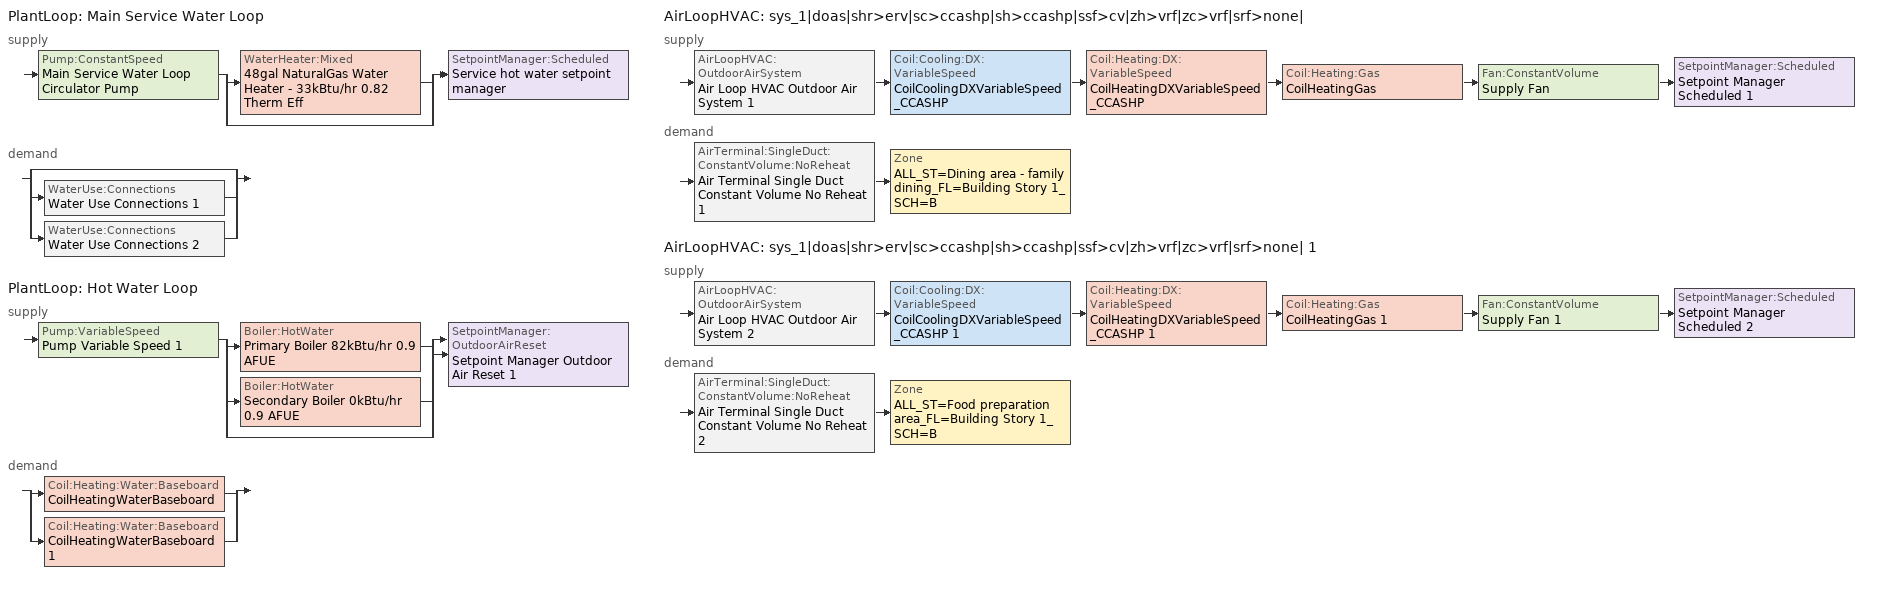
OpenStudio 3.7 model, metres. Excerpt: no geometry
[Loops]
PlantLoop 'Main Service Water Loop'
 supply: Pump:ConstantSpeed 'Main Service Water Loop Circulator Pump' > split
  | WaterHeater:Mixed '48gal NaturalGas Water Heater - 33kBtu/hr 0.82 Therm Eff'
  | bypass
  join > SetpointManager:Scheduled 'Service hot water setpoint manager'
 demand: split
  | bypass
  | WaterUse:Connections 'Water Use Connections 1'
  | WaterUse:Connections 'Water Use Connections 2'
PlantLoop 'Hot Water Loop'
 supply: Pump:VariableSpeed 'Pump Variable Speed 1' > split
  | Boiler:HotWater 'Primary Boiler 82kBtu/hr 0.9 AFUE'
  | Boiler:HotWater 'Secondary Boiler 0kBtu/hr 0.9 AFUE'
  | bypass
  join > SetpointManager:OutdoorAirReset 'Setpoint Manager Outdoor Air Reset 1'
 demand: split
  | Coil:Heating:Water:Baseboard 'CoilHeatingWaterBaseboard'
  | Coil:Heating:Water:Baseboard 'CoilHeatingWaterBaseboard 1'
AirLoopHVAC 'sys_1|doas|shr>erv|sc>ccashp|sh>ccashp|ssf>cv|zh>vrf|zc>vrf|srf>none|'
 supply: AirLoopHVAC:OutdoorAirSystem 'Air Loop HVAC Outdoor Air System 1' > Coil:Cooling:DX:VariableSpeed 'CoilCoolingDXVariableSpeed_CCASHP' > Coil:Heating:DX:VariableSpeed 'CoilHeatingDXVariableSpeed_CCASHP' > Coil:Heating:Gas 'CoilHeatingGas' > Fan:ConstantVolume 'Supply Fan' > SetpointManager:Scheduled 'Setpoint Manager Scheduled 1'
 demand: AirTerminal:SingleDuct:ConstantVolume:NoReheat 'Air Terminal Single Duct Constant Volume No Reheat 1' > Zone 'ALL_ST=Dining area - family dining_FL=Building Story 1_SCH=B'
AirLoopHVAC 'sys_1|doas|shr>erv|sc>ccashp|sh>ccashp|ssf>cv|zh>vrf|zc>vrf|srf>none| 1'
 supply: AirLoopHVAC:OutdoorAirSystem 'Air Loop HVAC Outdoor Air System 2' > Coil:Cooling:DX:VariableSpeed 'CoilCoolingDXVariableSpeed_CCASHP 1' > Coil:Heating:DX:VariableSpeed 'CoilHeatingDXVariableSpeed_CCASHP 1' > Coil:Heating:Gas 'CoilHeatingGas 1' > Fan:ConstantVolume 'Supply Fan 1' > SetpointManager:Scheduled 'Setpoint Manager Scheduled 2'
 demand: AirTerminal:SingleDuct:ConstantVolume:NoReheat 'Air Terminal Single Duct Constant Volume No Reheat 2' > Zone 'ALL_ST=Food preparation area_FL=Building Story 1_SCH=B'
[Sizing:Zone] Zone Cooling Design Supply Air Temperature Input Method=TemperatureDifference; Zone Cooling Design Supply Air Temperature {C}=13; Zone Cooling Design Supply Air Temperature Difference {deltaC}=11; Zone Heating Design Supply Air Temperature Input Method=TemperatureDifference; Zone Heating Design Supply Air Temperature {C}=43; Zone Heating Design Supply Air Temperature Difference {deltaC}=21; Zone Cooling Design Supply Air Humidity Ratio {kg-H2O/kg-air}=0.0085; Zone Heating Design Supply Air Humidity Ratio {kg-H2O/kg-air}=0.008; Zone Heating Sizing Factor=1.3; Zone Cooling Sizing Factor=1.1; Cooling Design Air Flow Method=DesignDay; Heating Design Air Flow Method=DesignDay; Account for Dedicated Outdoor Air System=No; Dedicated Outdoor Air System Control Strategy=NeutralSupplyAir; Dedicated Outdoor Air Low Setpoint Temperature for Design {C}=autosize; Dedicated Outdoor Air High Setpoint Temperature for Design {C}=autosize; Zone Load Sizing Method=Sensible Load Only No Latent Load; Zone Latent Cooling Design Supply Air Humidity Ratio Input Method=HumidityRatioDifference; Zone Cooling Design Supply Air Humidity Ratio Difference {kgWater/kgDryAir}=0.005; Zone Latent Heating Design Supply Air Humidity Ratio Input Method=HumidityRatioDifference; Zone Humidification Design Supply Air Humidity Ratio Difference {kgWater/kgDryAir}=0.005
ALL_ST=Dining area - family dining_FL=Building Story 1_SCH=B; ALL_ST=Food preparation area_FL=Building Story 1_SCH=B
[Zone equipment]
ALL_ST=Dining area - family dining_FL=Building Story 1_SCH=B: Air Terminal Single Duct Constant Volume No Reheat 1, ZoneHVACTerminalUnitVariableRefrigerantFlow, ZoneHVACBaseboardConvectiveWater
ALL_ST=Food preparation area_FL=Building Story 1_SCH=B: Air Terminal Single Duct Constant Volume No Reheat 2, ZoneHVACTerminalUnitVariableRefrigerantFlow 1, ZoneHVACBaseboardConvectiveWater 1
[PlantLoop] Glycol Concentration=0; Plant Loop Volume {m3}=Autocalculate; Load Distribution Scheme=Optimal
Name | Maximum Loop Temperature {C} | Minimum Loop Temperature {C} | Fluid Type
Main Service Water Loop | 60 | 10
Hot Water Loop |  |  | Water
[Sizing:Plant] Loop Type=Heating; Sizing Option=NonCoincident; Zone Timesteps in Averaging Window=1; Coincident Sizing Factor Mode=None
Name | Design Loop Exit Temperature {C} | Loop Design Temperature Difference {deltaC}
Main Service Water Loop | 60 | 5
Hot Water Loop | 82 | 16
[SetpointManager:Scheduled] Control Variable=Temperature
Name | Schedule | Setpoint Node or NodeList
Service hot water setpoint manager | Service Water Loop Temp - 140F | Main Service Water Loop Supply Outlet Node
Setpoint Manager Scheduled 1 | Schedule Ruleset 9 | sys_1|doas|shr>erv|sc>ccashp|sh>ccashp|ssf>cv|zh>vrf|zc>vrf|srf>none| Supply Outlet Node
Setpoint Manager Scheduled 2 | Schedule Ruleset 10 | sys_1|doas|shr>erv|sc>ccashp|sh>ccashp|ssf>cv|zh>vrf|zc>vrf|srf>none| 1 Supply Outlet Node
[Pump:ConstantSpeed]
Main Service Water Loop Circulator Pump: Rated Flow Rate {m3/s}=autosize; Rated Pump Head {Pa}=287937; Rated Power Consumption {W}=autosize; Motor Efficiency=0.7; Fraction of Motor Inefficiencies to Fluid Stream=0; Pump Control Type=Intermittent; Design Power Sizing Method=PowerPerFlowPerPressure; Design Electric Power per Unit Flow Rate {W/(m3/s)}=348701.1; Design Shaft Power per Unit Flow Rate per Unit Head {W-s/m3-Pa}=1.28205
[WaterHeater:Mixed]
48gal NaturalGas Water Heater - 33kBtu/hr 0.82 Therm Eff: Tank Volume {m3}=0.18232; Setpoint Temperature Schedule=Service Water Loop Temp - 140F; Deadband Temperature Difference {deltaC}=2; Maximum Temperature Limit {C}=60; Heater Control Type=Cycle; Heater Maximum Capacity {W}=9526.21; Heater Fuel Type=NaturalGas; Heater Thermal Efficiency=0.82; Part Load Factor Curve=SWH-EFFFPLR-NECB2011; Off Cycle Parasitic Fuel Consumption Rate {W}=31.1488; Off Cycle Parasitic Fuel Type=NaturalGas; Off Cycle Parasitic Heat Fraction to Tank=0.8; On Cycle Parasitic Fuel Consumption Rate {W}=31.1488; On Cycle Parasitic Fuel Type=NaturalGas; On Cycle Parasitic Heat Fraction to Tank=0; Ambient Temperature Indicator=Schedule; Ambient Temperature Schedule=Water Heater Ambient Temp Schedule 70.0F; Off Cycle Loss Coefficient to Ambient Temperature {W/K}=4.97773; On Cycle Loss Coefficient to Ambient Temperature {W/K}=4.97773; Use Side Effectiveness=1; Source Side Effectiveness=1; Use Side Design Flow Rate {m3/s}=autosize; Source Side Design Flow Rate {m3/s}=autosize; Indirect Water Heating Recovery Time {hr}=1.5; Source Side Flow Control Mode=IndirectHeatPrimarySetpoint
[WaterHeater:Sizing]
48gal NaturalGas Water Heater - 33kBtu/hr 0.82 Therm Eff: Design Mode=PeakDraw; Time Storage Can Meet Peak Draw {hr}=0.538503; Time for Tank Recovery {hr}=0; Nominal Tank Volume for Autosizing Plant Connections {m3}=1
[WaterUse:Connections] Drain Water Heat Exchanger Type=None; Drain Water Heat Exchanger Destination=Plant
Name | Water Use Equipment Name 1
Water Use Connections 1 | Dining Service Water Use 0.38gal/min
Water Use Connections 2 | Kitchen Service Water Use 0.07gal/min
[WaterUse:Equipment:Definition]
Name | Peak Flow Rate {m3/s} | Target Temperature Schedule | Sensible Fraction Schedule | Latent Fraction Schedule
Dining Service Water Use Def 0.38gal/min | 2.36933e-05 | Schedule Ruleset 5 | Schedule Ruleset 3 | Schedule Ruleset 4
Kitchen Service Water Use Def 0.07gal/min | 4.44248e-06 | Schedule Ruleset 8 | Schedule Ruleset 6 | Schedule Ruleset 7
[WaterUse:Equipment] Flow Rate Fraction Schedule=NECB-B-Service Water Heating
Name | Water Use Equipment Definition | Space
Dining Service Water Use 0.38gal/min | Dining Service Water Use Def 0.38gal/min | Dining
Kitchen Service Water Use 0.07gal/min | Kitchen Service Water Use Def 0.07gal/min | Kitchen
[Pump:VariableSpeed]
Pump Variable Speed 1: Rated Pump Head {Pa}=200710; Motor Efficiency=0.855; Pump Control Type=Intermittent; Skin Loss Radiative Fraction=0.5; Design Power Sizing Method=PowerPerFlowPerPressure; Design Electric Power per Unit Flow Rate {W/(m3/s)}=348701.1; Design Shaft Power per Unit Flow Rate per Unit Head {W-s/m3-Pa}=1.28205; Design Minimum Flow Rate Fraction=0
[Boiler:HotWater] Fuel Type=NaturalGas; Nominal Thermal Efficiency=0.9; Normalized Boiler Efficiency Curve=BOILER-EFFFPLR-NECB2011; Water Outlet Upper Temperature Limit {C}=99; Boiler Flow Mode=ConstantFlow; On Cycle Parasitic Electric Load {W}=0; Off Cycle Parasitic Fuel Load {W}=0; Sizing Factor=1
Name | Nominal Capacity {W}
Primary Boiler 82kBtu/hr 0.9 AFUE | 24048.6
Secondary Boiler 0kBtu/hr 0.9 AFUE | 0.001
[SetpointManager:OutdoorAirReset]
Setpoint Manager Outdoor Air Reset 1: Control Variable=Temperature; Setpoint at Outdoor Low Temperature {C}=82; Outdoor Low Temperature {C}=-16; Setpoint at Outdoor High Temperature {C}=60; Outdoor High Temperature {C}=0; Setpoint Node or NodeList=Hot Water Loop Supply Outlet Node
[AirLoopHVAC] Design Supply Air Flow Rate {m3/s}=autosize; Design Return Air Flow Fraction of Supply Air Flow=1
Name | Availability Schedule
sys_1|doas|shr>erv|sc>ccashp|sh>ccashp|ssf>cv|zh>vrf|zc>vrf|srf>none| | sys_1|doas|shr>none|sc>ccashp|sh>ccashp|ssf>cv|zh>vrf|zc>vrf|srf>none| Occ Sch
sys_1|doas|shr>erv|sc>ccashp|sh>ccashp|ssf>cv|zh>vrf|zc>vrf|srf>none| 1 | sys_1|doas|shr>none|sc>ccashp|sh>ccashp|ssf>cv|zh>vrf|zc>vrf|srf>none| 1 Occ Sch
[Sizing:System] Type of Load to Size On=VentilationRequirement; Central Heating Maximum System Air Flow Ratio=1; Preheat Design Temperature {C}=7; Preheat Design Humidity Ratio {kg-H2O/kg-Air}=0.008; Precool Design Temperature {C}=13; Precool Design Humidity Ratio {kg-H2O/kg-Air}=0.008; Central Cooling Design Supply Air Temperature {C}=13; Central Heating Design Supply Air Temperature {C}=22; Sizing Option=NonCoincident; 100% Outdoor Air in Cooling=Yes; 100% Outdoor Air in Heating=Yes; Central Cooling Design Supply Air Humidity Ratio {kg-H2O/kg-Air}=0.0085; Central Heating Design Supply Air Humidity Ratio {kg-H2O/kg-Air}=0.008; Cooling Design Air Flow Method=DesignDay; Cooling Design Air Flow Rate {m3/s}=0; Heating Design Air Flow Method=DesignDay; Heating Design Air Flow Rate {m3/s}=0; System Outdoor Air Method=ZoneSum; Zone Maximum Outdoor Air Fraction=1; Cooling Supply Air Flow Rate Per Floor Area {m3/s-m2}=0.00996765; Cooling Fraction of Autosized Cooling Supply Air Flow Rate=1; Cooling Supply Air Flow Rate Per Unit Cooling Capacity {m3/s-W}=3.94755e-05; Heating Supply Air Flow Rate Per Floor Area {m3/s-m2}=0.00996765; Heating Fraction of Autosized Heating Supply Air Flow Rate=1; Heating Fraction of Autosized Cooling Supply Air Flow Rate=1; Heating Supply Air Flow Rate Per Unit Heating Capacity {m3/s-W}=3.15882e-05; Cooling Design Capacity Method=CoolingDesignCapacity; Cooling Design Capacity {W}=autosize; Cooling Design Capacity Per Floor Area {W/m2}=234.7; Fraction of Autosized Cooling Design Capacity=1; Heating Design Capacity Method=HeatingDesignCapacity; Heating Design Capacity {W}=autosize; Heating Design Capacity Per Floor Area {W/m2}=157; Fraction of Autosized Heating Design Capacity=1; Central Cooling Capacity Control Method=OnOff; Occupant Diversity=autosize
sys_1|doas|shr>erv|sc>ccashp|sh>ccashp|ssf>cv|zh>vrf|zc>vrf|srf>none|; sys_1|doas|shr>erv|sc>ccashp|sh>ccashp|ssf>cv|zh>vrf|zc>vrf|srf>none| 1
[Fan:ConstantVolume] Availability Schedule=Always On Discrete; Fan Total Efficiency=0.39975; Pressure Rise {Pa}=640; Maximum Flow Rate {m3/s}=AutoSize; Motor Efficiency=0.615
Supply Fan; Supply Fan 1
[Coil:Heating:DX:VariableSpeed] Nominal Speed Level=1; Rated Air Flow Rate At Selected Nominal Speed Level {m3/s}=autosize; Energy Part Load Fraction Curve=Mitsubishi Hyper Heating VRF Outdoor Unit HPLFFPLR curve; Defrost Energy Input Ratio Function of Temperature Curve=Mitsubishi Hyper Heating VRF Outdoor Unit Defrost HEIRFT curve; Minimum Outdoor Dry-Bulb Temperature for Compressor Operation {C}=-25; Maximum Outdoor Dry-Bulb Temperature for Defrost Operation {C}=5; Crankcase Heater Capacity {W}=1e-06; Maximum Outdoor Dry-Bulb Temperature for Crankcase Heater Operation {C}=10; Defrost Strategy=ReverseCycle; Defrost Control=OnDemand; Defrost Time Period Fraction=0.166667; Resistive Defrost Heater Capacity {W}=autosize
Name | Rated Heating Capacity At Selected Nominal Speed Level {W}
CoilHeatingDXVariableSpeed_CCASHP | 35152.5
CoilHeatingDXVariableSpeed_CCASHP 1 | 5048.49
[Coil:Heating:Gas] Availability Schedule=Always On Discrete; Nominal Capacity {W}=AutoSize; On Cycle Parasitic Electric Load {W}=0; Part Load Fraction Correlation Curve=FURNACE-EFFPLR-NECB2011; Off Cycle Parasitic Gas Load {W}=0
Name | Gas Burner Efficiency
CoilHeatingGas | 0.81
CoilHeatingGas 1 | 0.95
[Coil:Cooling:DX:VariableSpeed] Nominal Speed Level=1; Rated Air Flow Rate At Selected Nominal Speed Level {m3/s}=autosize; Nominal Time for Condensate to Begin Leaving the Coil {s}=0; Initial Moisture Evaporation Rate Divided by Steady-State AC Latent Capacity=0; Maximum Cycling Rate {cycles/hr}=2.5; Latent Capacity Time Constant {s}=60; Fan Delay Time {s}=60; Energy Part Load Fraction Curve=Mitsubishi Hyper Heating VRF Outdoor Unit CPLFFPLR curve; Condenser Type=AirCooled; Evaporative Condenser Pump Rated Power Consumption {W}=0; Crankcase Heater Capacity {W}=1e-06; Maximum Outdoor Dry-Bulb Temperature for Crankcase Heater Operation {C}=10; Minimum Outdoor Dry-Bulb Temperature for Compressor Operation {C}=-25; Basin Heater Capacity {W/K}=0; Basin Heater Setpoint Temperature {C}=2
Name | Gross Rated Total Cooling Capacity At Selected Nominal Speed Level {W}
CoilCoolingDXVariableSpeed_CCASHP | 35152.5
CoilCoolingDXVariableSpeed_CCASHP 1 | 5048.49
[Controller:OutdoorAir] Minimum Outdoor Air Flow Rate {m3/s}=autosize; Maximum Outdoor Air Flow Rate {m3/s}=Autosize; Economizer Control Type=NoEconomizer; Economizer Control Action Type=ModulateFlow; Economizer Maximum Limit Dry-Bulb Temperature {C}=28; Economizer Maximum Limit Enthalpy {J/kg}=64000; Economizer Minimum Limit Dry-Bulb Temperature {C}=-100; Lockout Type=NoLockout; Minimum Limit Type=FixedMinimum; High Humidity Control=No; Heat Recovery Bypass Control Type=BypassWhenWithinEconomizerLimits; Economizer Operation Staging=InterlockedWithMechanicalCooling
Name | Minimum Outdoor Air Schedule | Controller Mechanical Ventilation
Controller Outdoor Air 1 | sys_1|doas|shr>none|sc>ccashp|sh>ccashp|ssf>cv|zh>vrf|zc>vrf|srf>none| Occ Sch | Controller Mechanical Ventilation 1
Controller Outdoor Air 2 | sys_1|doas|shr>none|sc>ccashp|sh>ccashp|ssf>cv|zh>vrf|zc>vrf|srf>none| 1 Occ Sch | Controller Mechanical Ventilation 2
[Controller:MechanicalVentilation] Availability Schedule=Always On Discrete
Controller Mechanical Ventilation 1; Controller Mechanical Ventilation 2
[AirLoopHVAC:OutdoorAirSystem]
Name | Controller
Air Loop HVAC Outdoor Air System 1 | Controller Outdoor Air 1
Air Loop HVAC Outdoor Air System 2 | Controller Outdoor Air 2
[AirTerminal:SingleDuct:ConstantVolume:NoReheat] Availability Schedule=Always On Discrete; Maximum Air Flow Rate {m3/s}=AutoSize
Air Terminal Single Duct Constant Volume No Reheat 1; Air Terminal Single Duct Constant Volume No Reheat 2
[Coil:Cooling:DX:VariableRefrigerantFlow] Availability Schedule=Always On Discrete; Rated Total Cooling Capacity {W}=autosize; Rated Sensible Heat Ratio=autosize; Rated Air Flow Rate {m3/s}=autosize
Name | Cooling Capacity Ratio Modifier Function of Temperature Curve | Cooling Capacity Modifier Curve Function of Flow Fraction
CoilCoolingDXVariableRefrigerantFlow | VRFTUCoolCapFT | VRFACCoolCapFFF
CoilCoolingDXVariableRefrigerantFlow 1 | VRFTUCoolCapFT 1 | VRFACCoolCapFFF 1
[Coil:Heating:DX:VariableRefrigerantFlow] Availability Schedule=Always On Discrete; Rated Total Heating Capacity {W}=autosize; Rated Air Flow Rate {m3/s}=autosize
Name | Heating Capacity Ratio Modifier Function of Temperature Curve | Heating Capacity Modifier Function of Flow Fraction Curve
CoilHeatingDXVariableRefrigerantFlow | Coil Heating DX Variable Refrigerant Flow 1 VRFTUHeatCAPFT | Coil Heating DX Variable Refrigerant Flow 1 VRFACCoolCapFFF
CoilHeatingDXVariableRefrigerantFlow 1 | Coil Heating DX Variable Refrigerant Flow 1 VRFTUHeatCAPFT 1 | Coil Heating DX Variable Refrigerant Flow 1 VRFACCoolCapFFF 1
[Fan:OnOff] Availability Schedule=Always On Discrete; Fan Total Efficiency=0.39975; Pressure Rise {Pa}=36.8769; Maximum Flow Rate {m3/s}=autosize; Motor Efficiency=0.615; Motor In Airstream Fraction=1
Name | Fan Power Ratio Function of Speed Ratio Curve | Fan Efficiency Ratio Function of Speed Ratio Curve
FanOnOff | Fan On Off Power Curve | Fan On Off Efficiency Curve
FanOnOff 1 | Fan On Off Power Curve 1 | Fan On Off Efficiency Curve 1
[ZoneHVAC:TerminalUnit:VariableRefrigerantFlow] Terminal Unit Availability schedule=Always On Discrete; Supply Air Flow Rate During Cooling Operation {m3/s}=autosize; Supply Air Flow Rate When No Cooling is Needed {m3/s}=autosize; Supply Air Flow Rate During Heating Operation {m3/s}=autosize; Supply Air Flow Rate When No Heating is Needed {m3/s}=autosize; Outdoor Air Flow Rate During Cooling Operation {m3/s}=1e-06; Outdoor Air Flow Rate During Heating Operation {m3/s}=1e-06; Outdoor Air Flow Rate When No Cooling or Heating is Needed {m3/s}=1e-06; Supply Air Fan Operating Mode Schedule=Always Off Discrete; Supply Air Fan Placement=DrawThrough; Zone Terminal Unit On Parasitic Electric Energy Use {W}=1e-06; Zone Terminal Unit Off Parasitic Electric Energy Use {W}=1e-06; Rated Total Heating Capacity Sizing Ratio {W/W}=1; Maximum Supply Air Temperature from Supplemental Heater {C}=Autosize; Maximum Outdoor Dry-Bulb Temperature for Supplemental Heater Operation {C}=21
Name | Supply Air Fan | Cooling Coil | Heating Coil
ZoneHVACTerminalUnitVariableRefrigerantFlow | FanOnOff | CoilCoolingDXVariableRefrigerantFlow | CoilHeatingDXVariableRefrigerantFlow
ZoneHVACTerminalUnitVariableRefrigerantFlow 1 | FanOnOff 1 | CoilCoolingDXVariableRefrigerantFlow 1 | CoilHeatingDXVariableRefrigerantFlow 1
[Coil:Heating:Water:Baseboard] Heating Design Capacity Method=HeatingDesignCapacity; Heating Design Capacity {W}=autosize; Heating Design Capacity Per Floor Area {W/m2}=0; Fraction of Autosized Heating Design Capacity=0.8
CoilHeatingWaterBaseboard; CoilHeatingWaterBaseboard 1
[ZoneHVAC:Baseboard:Convective:Water] Availability Schedule=Always On Discrete
Name | Heating Coil
ZoneHVACBaseboardConvectiveWater | CoilHeatingWaterBaseboard
ZoneHVACBaseboardConvectiveWater 1 | CoilHeatingWaterBaseboard 1
[Schedule:Ruleset]
Service Water Loop Temp - 140F: Default Day Schedule=Service Water Loop Temp - 140F Default
Water Heater Ambient Temp Schedule 70.0F: Default Day Schedule=Water Heater Ambient Temp Schedule 70.0F Default
Schedule Ruleset 3: Default Day Schedule=Schedule Day 5
Schedule Ruleset 4: Default Day Schedule=Schedule Day 6
Schedule Ruleset 5: Default Day Schedule=Schedule Day 7
NECB-B-Service Water Heating: Default Day Schedule=NECB-B-Service Water Heating Default
Schedule Ruleset 6: Default Day Schedule=Schedule Day 8
Schedule Ruleset 7: Default Day Schedule=Schedule Day 9
Schedule Ruleset 8: Default Day Schedule=Schedule Day 10
Schedule Ruleset 9: Default Day Schedule=Schedule Day 11
Schedule Ruleset 10: Default Day Schedule=Schedule Day 12
sys_1|doas|shr>none|sc>ccashp|sh>ccashp|ssf>cv|zh>vrf|zc>vrf|srf>none| Occ Sch: Default Day Schedule=sys_1|doas|shr>none|sc>ccashp|sh>ccashp|ssf>cv|zh>vrf|zc>vrf|srf>none| Occ Sch Default; Summer Design Day Schedule=sys_1|doas|shr>none|sc>ccashp|sh>ccashp|ssf>cv|zh>vrf|zc>vrf|srf>none| Occ Sch Summer Design Day; Winter Design Day Schedule=sys_1|doas|shr>none|sc>ccashp|sh>ccashp|ssf>cv|zh>vrf|zc>vrf|srf>none| Occ Sch Winter Design Day
sys_1|doas|shr>none|sc>ccashp|sh>ccashp|ssf>cv|zh>vrf|zc>vrf|srf>none| 1 Occ Sch: Default Day Schedule=sys_1|doas|shr>none|sc>ccashp|sh>ccashp|ssf>cv|zh>vrf|zc>vrf|srf>none| 1 Occ Sch Default; Summer Design Day Schedule=sys_1|doas|shr>none|sc>ccashp|sh>ccashp|ssf>cv|zh>vrf|zc>vrf|srf>none| 1 Occ Sch Summer Design Day; Winter Design Day Schedule=sys_1|doas|shr>none|sc>ccashp|sh>ccashp|ssf>cv|zh>vrf|zc>vrf|srf>none| 1 Occ Sch Winter Design Day
[Schedule:Day]
Service Water Loop Temp - 140F Default; Schedule Day 7; Schedule Day 10: 24, 0, 60
Water Heater Ambient Temp Schedule 70.0F Default: 24, 0, 21.1111
Schedule Day 5; Schedule Day 8: 24, 0, 0.2
Schedule Day 6; Schedule Day 9: 24, 0, 0.05
NECB-B-Service Water Heating Default; NECB-B-Service Water Heating Default|Wkdy Day: No, 1, 0, 0.6, 2, 0, 0.5, 9, 0, 0.05, 11, 0, 0.7, 12, 0, 0.4, 13, 0, 0.5, 15, 0, 0.6, 16, 0, 0.4, 18, 0, 0.3, 19, 0, 0.4, 20, 0, 0.5, 22, 0, 0.8, 24, 0, 0.9
NECB-B-Service Water Heating Sat Day: No, 1, 0, 0.7, 2, 0, 0.6, 9, 0, 0.05, 11, 0, 0.7, 12, 0, 0.4, 13, 0, 0.5, 15, 0, 0.6, 16, 0, 0.4, 18, 0, 0.3, 19, 0, 0.4, 20, 0, 0.5, 22, 0, 0.8, 24, 0, 0.9
NECB-B-Service Water Heating Sun|Hol Day: No, 1, 0, 0.5, 2, 0, 0.6, 9, 0, 0.05, 11, 0, 0.7, 12, 0, 0.4, 13, 0, 0.5, 15, 0, 0.6, 16, 0, 0.4, 18, 0, 0.3, 19, 0, 0.4, 20, 0, 0.5, 22, 0, 0.8, 24, 0, 0.5
Schedule Day 11; Schedule Day 12: 24, 0, 20
sys_1|doas|shr>none|sc>ccashp|sh>ccashp|ssf>cv|zh>vrf|zc>vrf|srf>none| Occ Sch Default; sys_1|doas|shr>none|sc>ccashp|sh>ccashp|ssf>cv|zh>vrf|zc>vrf|srf>none| 1 Occ Sch Default: 1, 0, 1, 10, 0, 0, 24, 0, 1
sys_1|doas|shr>none|sc>ccashp|sh>ccashp|ssf>cv|zh>vrf|zc>vrf|srf>none| Occ Sch Winter Design Day; sys_1|doas|shr>none|sc>ccashp|sh>ccashp|ssf>cv|zh>vrf|zc>vrf|srf>none| Occ Sch Summer Design Day; sys_1|doas|shr>none|sc>ccashp|sh>ccashp|ssf>cv|zh>vrf|zc>vrf|srf>none| 1 Occ Sch Winter Design Day; sys_1|doas|shr>none|sc>ccashp|sh>ccashp|ssf>cv|zh>vrf|zc>vrf|srf>none| 1 Occ Sch Summer Design Day: 24, 0, 1
Schedule Day 13; Schedule Day 15: 1, 0, 0, 2, 0, 1, 11, 0, 0, 23, 0, 1, 24, 0, 0
Schedule Day 14; Schedule Day 16: 2, 0, 1, 10, 0, 0, 24, 0, 1
[Schedule:Rule] Date Specification Type=DateRange; Start Month=1; End Month=12
Name | Schedule Ruleset | Rule Order | Day Schedule | Apply Monday | Apply Tuesday | Apply Wednesday | Apply Thursday | Apply Friday | Start Day | End Day | Apply Saturday | Apply Sunday
Schedule Rule 20 | NECB-B-Service Water Heating | 2 | NECB-B-Service Water Heating Default|Wkdy Day | Yes | Yes | Yes | Yes | Yes | 1 | 31
Schedule Rule 21 | NECB-B-Service Water Heating | 1 | NECB-B-Service Water Heating Sat Day |  |  |  |  |  | 1 | 31 | Yes
Schedule Rule 22 | NECB-B-Service Water Heating | 0 | NECB-B-Service Water Heating Sun|Hol Day |  |  |  |  |  | 1 | 31 |  | Yes
Schedule Rule 23 | sys_1|doas|shr>none|sc>ccashp|sh>ccashp|ssf>cv|zh>vrf|zc>vrf|srf>none| Occ Sch | 1 | Schedule Day 13 |  |  |  |  |  | 1 | 31 |  | Yes
Schedule Rule 24 | sys_1|doas|shr>none|sc>ccashp|sh>ccashp|ssf>cv|zh>vrf|zc>vrf|srf>none| Occ Sch | 0 | Schedule Day 14 |  |  |  |  |  | 7 | 30 | Yes
Schedule Rule 25 | sys_1|doas|shr>none|sc>ccashp|sh>ccashp|ssf>cv|zh>vrf|zc>vrf|srf>none| 1 Occ Sch | 1 | Schedule Day 15 |  |  |  |  |  | 1 | 31 |  | Yes
Schedule Rule 26 | sys_1|doas|shr>none|sc>ccashp|sh>ccashp|ssf>cv|zh>vrf|zc>vrf|srf>none| 1 Occ Sch | 0 | Schedule Day 16 |  |  |  |  |  | 7 | 30 | Yes
[Schedule:Constant]
Name | Value
Always On Discrete | 1
Always Off Discrete | 0
[Curve:Biquadratic]
Name | Coefficient1 Constant | Coefficient2 x | Coefficient3 x**2 | Coefficient4 y | Coefficient5 y**2 | Coefficient6 x*y | Minimum Value of x | Maximum Value of x | Minimum Value of y | Maximum Value of y | Minimum Curve Output | Maximum Curve Output
VRFTUCoolCapFT; VRFTUCoolCapFT 1 | 0.0585884 | 0.0587397 | -0.000210275 | 0.010937 | -0.000121955 | -0.000524662 | 15 | 23.89 | 20 | 43.33 | 0.8083 | 1.2583
Coil Heating DX Variable Refrigerant Flow 1 VRFTUHeatCAPFT; Coil Heating DX Variable Refrigerant Flow 1 VRFTUHeatCAPFT 1 | 0.375444 | 0.0668191 | -0.00194171 | 0.0442618 | -0.000400958 | -0.00148198 | 21.11 | 27.22 | -15 | 18.33 | 0.6074 | 1
[Curve:Cubic] Minimum Value of x=0; Maximum Value of x=1
Name | Coefficient1 Constant | Coefficient2 x | Coefficient3 x**2 | Coefficient4 x**3
Fan On Off Efficiency Curve; Fan On Off Efficiency Curve 1 | 1 | 0 | 0 | 0
BOILER-EFFFPLR-NECB2011 | 0.3831 | 2.0567 | -2.6469 | 1.2148
SWH-EFFFPLR-NECB2011 | 0.7576 | 1.0071 | -1.4443 | 0.6844
FURNACE-EFFPLR-NECB2011 | 0.722 | 0.8211 | -1.0396 | 0.5
[Table:Lookup]
Mitsubishi Hyper Heating VRF Outdoor Unit Defrost HEIRFT curve: None, 1, Dimensionless, 1, 1, 1, 1, 1, 1, 1, 1, 1, 1, 1, 1, 1, 1, 1, 1, 1, 1, 1, 1, 1, 1
Mitsubishi Hyper Heating VRF Outdoor Unit CPLFFPLR curve: None, 1, Dimensionless, 0, 0, 0, 0, 0, 0, 0, 0, 0, 0
Mitsubishi Hyper Heating VRF Outdoor Unit HPLFFPLR curve: None, 1, Dimensionless, 0, 0, 0, 0, 0, 0, 0, 0, 0
[Curve:Quadratic] Coefficient1 Constant=0.8; Coefficient2 x=0.2; Coefficient3 x**2=0; Minimum Value of x=0.5; Maximum Value of x=1.5
VRFACCoolCapFFF; Coil Heating DX Variable Refrigerant Flow 1 VRFACCoolCapFFF; VRFACCoolCapFFF 1; Coil Heating DX Variable Refrigerant Flow 1 VRFACCoolCapFFF 1
[Curve:Exponent] Coefficient1 Constant=1; Coefficient2 Constant=0; Coefficient3 Constant=0; Minimum Value of x=0; Maximum Value of x=1
Fan On Off Power Curve; Fan On Off Power Curve 1
